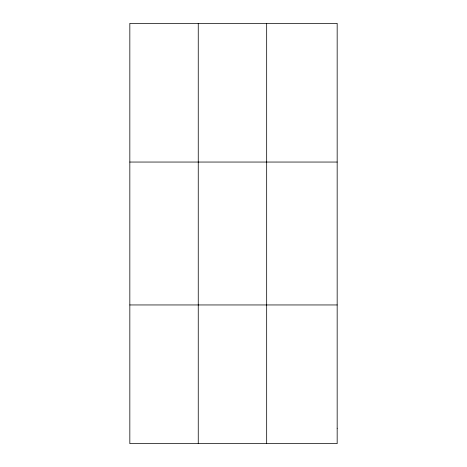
<?xml version="1.0" encoding="UTF-8"?>
<svg xmlns="http://www.w3.org/2000/svg" width="467" height="467" viewBox="0 0 467 467"><rect width="100%" height="100%" fill="white"/><g stroke="black" fill="none" stroke-linecap="round" stroke-linejoin="round"><path stroke-width="0.7" d="M198.253 23.35L198.253 443.65M266.675 23.35L266.675 443.65M129.832 162.049L337.168 162.049M129.832 304.951L337.168 304.951M337.168 428.239L337.168 443.65L129.832 443.65L129.832 23.35L337.168 23.35L337.168 428.239"/></g></svg>
